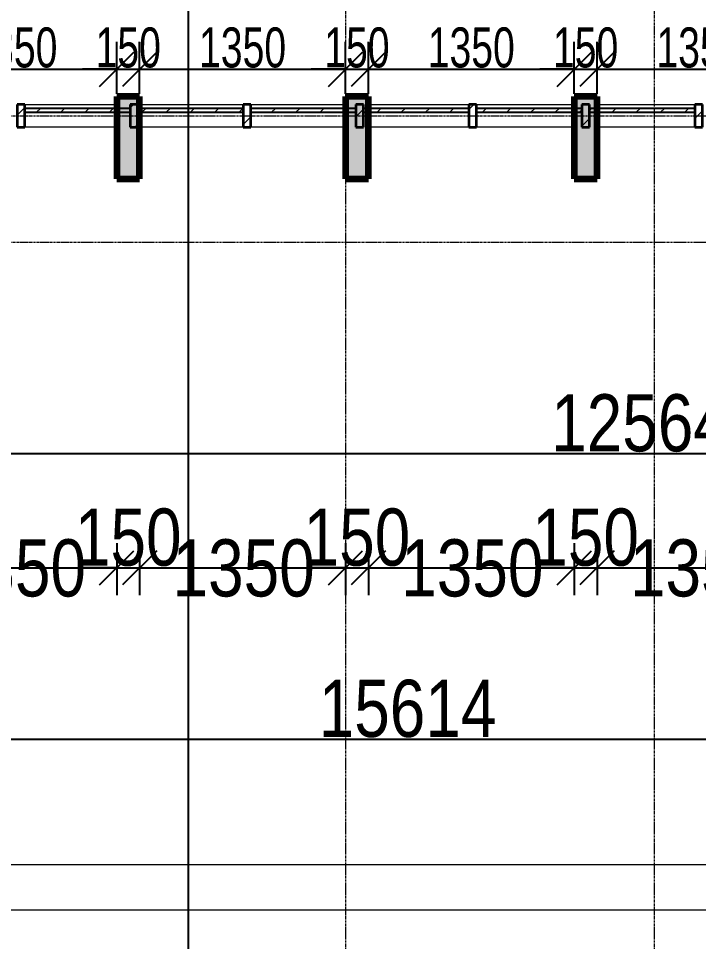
# Model space of a CAD drawing. Header units: millimetres. Extents: x -35190 to 411743, y -233114 to 23872.
# Drawn here: x 259242 to 263703, y -22884 to -16827 of the extents above; entities that cross this region are included whole.
import ezdxf

# ---------------------------------------------------------------- set-up
doc = ezdxf.new("R2010")
doc.units = ezdxf.units.MM
doc.linetypes.add('Grid Line', pattern=[22.225, 12.7, -3.175, 3.175, -3.175])
for name, color, linetype, lineweight in [('A-ANNO-DIMS', 211, 'Continuous', 9), ('A-GLAZ-CURT', 52, 'Continuous', 18), ('A-GLAZ-CWMG', 51, 'Continuous', 18), ('A-WALL', 113, 'Continuous', 18), ('A-WALL-PATT', 111, 'Continuous', 18), ('Q-CASE', 31, 'Continuous', 18), ('S-GRID', 1, 'Continuous', 9)]:
    doc.layers.add(name, color=color, linetype=linetype, lineweight=lineweight)
doc.styles.add('Arial_3', font='arial.ttf', dxfattribs={"width": 0.8, "height": 375})
doc.styles.add('Arial_8', font='arial.ttf', dxfattribs={"width": 0.7, "height": 262.5})
doc.dimstyles.new('main_4_5mm', dxfattribs={"dimscale": 304.8, "dimtxt": 382.597275, "dimasz": 0.738189, "dimexe": 0.590551, "dimexo": 0.0625, "dimgap": 0.024606, "dimtad": 1, "dimdec": 0, "dimzin": 0, "dimdsep": 46, "dimtxsty": 'Arial_3', "dimblk1": 'OBLIQUE', "dimblk2": 'OBLIQUE', "dimsah": 1, "dimcen": 0.09, "dimdle": 0.590551, "dimazin": 0, "dimtfac": 1, "dimtdec": 4, "dimtix": 1, "dimtmove": 0, "dimatfit": 3, "dimfxl": 0.590551, "dimfxlon": 1, "dimtvp": 1, "dimtolj": 1, "dimtzin": 0, "dimarcsym": 2})
doc.dimstyles.new('main_4_5mm_1', dxfattribs={"dimscale": 304.8, "dimtxt": 382.597275, "dimasz": 0.738189, "dimexe": 0.590551, "dimexo": 0.0625, "dimgap": 0.024606, "dimtad": 1, "dimdec": 0, "dimzin": 0, "dimdsep": 46, "dimtxsty": 'Arial_3', "dimblk1": 'OBLIQUE', "dimblk2": 'OBLIQUE', "dimsah": 1, "dimcen": 0.09, "dimdle": 0.590551, "dimazin": 0, "dimtfac": 1, "dimtdec": 4, "dimtix": 1, "dimtmove": 1, "dimatfit": 3, "dimfxl": 0.590551, "dimfxlon": 1, "dimtvp": 1, "dimtolj": 1, "dimtzin": 0, "dimarcsym": 2})
doc.dimstyles.new('main_4_5mm_2', dxfattribs={"dimscale": 304.8, "dimtxt": 382.597275, "dimasz": 0.738189, "dimexe": 0.590551, "dimexo": 0.0625, "dimgap": 0.024606, "dimtad": 1, "dimdec": 0, "dimzin": 0, "dimdsep": 46, "dimtxsty": 'Arial_3', "dimblk1": 'OBLIQUE', "dimblk2": 'OBLIQUE', "dimsah": 1, "dimcen": 0.09, "dimdle": 0.590551, "dimazin": 0, "dimtfac": 1, "dimtdec": 4, "dimtix": 1, "dimtmove": 0, "dimatfit": 3, "dimfxl": 0.590551, "dimfxlon": 1, "dimtvp": 1, "dimtolj": 1, "dimtzin": 0, "dimarcsym": 2})
doc.dimstyles.new('small_3_5mm', dxfattribs={"dimscale": 304.8, "dimtxt": 267.818092, "dimasz": 0.738189, "dimexe": 0.590551, "dimexo": 0.0625, "dimgap": 0.024606, "dimtad": 1, "dimdec": 0, "dimzin": 0, "dimdsep": 46, "dimtxsty": 'Arial_8', "dimblk1": 'OBLIQUE', "dimblk2": 'OBLIQUE', "dimsah": 1, "dimcen": 0.09, "dimdle": 0.590551, "dimazin": 0, "dimtfac": 1, "dimtdec": 4, "dimtix": 1, "dimtmove": 0, "dimatfit": 3, "dimfxl": 0.590551, "dimfxlon": 1, "dimtvp": 1, "dimtolj": 1, "dimtzin": 0, "dimarcsym": 2})

# ---------------------------------------------------------------- blocks, each defined once
blk = doc.blocks.new('Casework 2 - Casework 2-644764-SECOND FLOOR')
at = {"layer": 'Q-CASE'}
for p, q in [((9184.9, -20800.3), (19684.9, -20800.3)), ((19984.9, -21100.3), (8884.9, -21100.3))]:
    blk.add_line(p, q, dxfattribs=at)
blk = doc.blocks.new('System Panel - Glazed-V51-SECOND FLOOR')
at = {"layer": 'A-GLAZ-CURT'}
h = blk.add_hatch(dxfattribs=at)
h.set_pattern_fill('FP_31', color=256, style=0, pattern_type=2)
h.set_pattern_definition([(45, (-12302.09, 15887.82), (-79.5495, 79.5495), [])])
h.paths.add_polyline_path([(345.3, 24.5), (345.3, 49.5), (-345.3, 49.5), (-345.3, 24.5)])
at = {"layer": 'A-GLAZ-CURT', "lineweight": 25}
for p, q in [((345.3, 49.5), (-345.3, 49.5)), ((-345.3, 49.5), (-345.3, 24.5)), ((-345.3, 24.5), (345.3, 24.5)), ((345.3, 24.5), (345.3, 49.5))]:
    blk.add_line(p, q, dxfattribs=at)
blk = doc.blocks.new('System Panel - Glazed-V52-SECOND FLOOR')
at = {"layer": 'A-GLAZ-CURT'}
h = blk.add_hatch(dxfattribs=at)
h.set_pattern_fill('FP_32', color=256, style=0, pattern_type=2)
h.set_pattern_definition([(45, (-13042.72, 15887.82), (-79.5495, 79.5495), [])])
h.paths.add_polyline_path([(345.3, 24.5), (345.3, 49.5), (-345.3, 49.5), (-345.3, 24.5)])
at = {"layer": 'A-GLAZ-CURT', "lineweight": 25}
for p, q in [((345.3, 49.5), (-345.3, 49.5)), ((-345.3, 49.5), (-345.3, 24.5)), ((-345.3, 24.5), (345.3, 24.5)), ((345.3, 24.5), (345.3, 49.5))]:
    blk.add_line(p, q, dxfattribs=at)
blk = doc.blocks.new('System Panel - Glazed-V53-SECOND FLOOR')
at = {"layer": 'A-GLAZ-CURT'}
h = blk.add_hatch(dxfattribs=at)
h.set_pattern_fill('FP_33', color=256, style=0, pattern_type=2)
h.set_pattern_definition([(45, (-13783.34, 15887.82), (-79.5495, 79.5495), [])])
h.paths.add_polyline_path([(345.3, 24.5), (345.3, 49.5), (-345.3, 49.5), (-345.3, 24.5)])
at = {"layer": 'A-GLAZ-CURT', "lineweight": 25}
for p, q in [((345.3, 49.5), (-345.3, 49.5)), ((-345.3, 49.5), (-345.3, 24.5)), ((-345.3, 24.5), (345.3, 24.5)), ((345.3, 24.5), (345.3, 49.5))]:
    blk.add_line(p, q, dxfattribs=at)
blk = doc.blocks.new('System Panel - Glazed-V54-SECOND FLOOR')
at = {"layer": 'A-GLAZ-CURT'}
h = blk.add_hatch(dxfattribs=at)
h.set_pattern_fill('FP_34', color=256, style=0, pattern_type=2)
h.set_pattern_definition([(45, (-14523.97, 15887.82), (-79.5495, 79.5495), [])])
h.paths.add_polyline_path([(345.3, 24.5), (345.3, 49.5), (-345.3, 49.5), (-345.3, 24.5)])
at = {"layer": 'A-GLAZ-CURT', "lineweight": 25}
for p, q in [((345.3, 49.5), (-345.3, 49.5)), ((-345.3, 49.5), (-345.3, 24.5)), ((-345.3, 24.5), (345.3, 24.5)), ((345.3, 24.5), (345.3, 49.5))]:
    blk.add_line(p, q, dxfattribs=at)
blk = doc.blocks.new('System Panel - Glazed-V55-SECOND FLOOR')
at = {"layer": 'A-GLAZ-CURT'}
h = blk.add_hatch(dxfattribs=at)
h.set_pattern_fill('FP_35', color=256, style=0, pattern_type=2)
h.set_pattern_definition([(45, (-15264.59, 15887.82), (-79.5495, 79.5495), [])])
h.paths.add_polyline_path([(345.3, 24.5), (345.3, 49.5), (-345.3, 49.5), (-345.3, 24.5), (-62.5, 24.5)])
at = {"layer": 'A-GLAZ-CURT', "lineweight": 25}
for p, q in [((345.3, 49.5), (-345.3, 49.5)), ((-345.3, 49.5), (-345.3, 24.5)), ((-345.3, 24.5), (345.3, 24.5)), ((345.3, 24.5), (345.3, 49.5))]:
    blk.add_line(p, q, dxfattribs=at)
blk = doc.blocks.new('Rectangular Mullion - 50 x 150mm-V57-SECOND FLOOR')
at = {"layer": 'A-GLAZ-CWMG'}
h = blk.add_hatch(dxfattribs=at)
h.set_pattern_fill('FP_42', color=256, style=0, pattern_type=2)
h.set_pattern_definition([(315, (-11931.78, -15887.82), (79.5495, 79.5495), [])])
h.paths.add_polyline_path([(25, 75), (25, -75), (-25, -75), (-25, 75)])
at = {"layer": 'A-GLAZ-CWMG', "lineweight": 35}
for p, q in [((-25, 75), (25, 75)), ((-25, -75), (-25, 75)), ((25, 75), (25, -75)), ((25, -75), (-25, -75))]:
    blk.add_line(p, q, dxfattribs=at)
blk = doc.blocks.new('Rectangular Mullion - 50 x 150mm-V58-SECOND FLOOR')
at = {"layer": 'A-GLAZ-CWMG'}
h = blk.add_hatch(dxfattribs=at)
h.set_pattern_fill('FP_43', color=256, style=0, pattern_type=2)
h.set_pattern_definition([(315, (-12672.4, -15887.82), (79.5495, 79.5495), [])])
h.paths.add_polyline_path([(25, 75), (25, -75), (-25, -75), (-25, 75)])
at = {"layer": 'A-GLAZ-CWMG', "lineweight": 35}
for p, q in [((-25, 75), (25, 75)), ((-25, -75), (-25, 75)), ((25, 75), (25, -75)), ((25, -75), (-25, -75))]:
    blk.add_line(p, q, dxfattribs=at)
blk = doc.blocks.new('Rectangular Mullion - 50 x 150mm-V59-SECOND FLOOR')
at = {"layer": 'A-GLAZ-CWMG'}
h = blk.add_hatch(dxfattribs=at)
h.set_pattern_fill('FP_44', color=256, style=0, pattern_type=2)
h.set_pattern_definition([(315, (-13413.03, -15887.82), (79.5495, 79.5495), [])])
h.paths.add_polyline_path([(25, 75), (25, -75), (-25, -75), (-25, 75)])
at = {"layer": 'A-GLAZ-CWMG', "lineweight": 35}
for p, q in [((-25, 75), (25, 75)), ((-25, -75), (-25, 75)), ((25, 75), (25, -75)), ((25, -75), (-25, -75))]:
    blk.add_line(p, q, dxfattribs=at)
blk = doc.blocks.new('Rectangular Mullion - 50 x 150mm-V60-SECOND FLOOR')
at = {"layer": 'A-GLAZ-CWMG'}
h = blk.add_hatch(dxfattribs=at)
h.set_pattern_fill('FP_45', color=256, style=0, pattern_type=2)
h.set_pattern_definition([(315, (-14153.66, -15887.82), (79.5495, 79.5495), [])])
h.paths.add_polyline_path([(25, 75), (25, -75), (-25, -75), (-25, 75)])
at = {"layer": 'A-GLAZ-CWMG', "lineweight": 35}
for p, q in [((-25, 75), (25, 75)), ((-25, -75), (-25, 75)), ((25, 75), (25, -75)), ((25, -75), (-25, -75))]:
    blk.add_line(p, q, dxfattribs=at)
blk = doc.blocks.new('Rectangular Mullion - 50 x 150mm-V61-SECOND FLOOR')
at = {"layer": 'A-GLAZ-CWMG'}
h = blk.add_hatch(dxfattribs=at)
h.set_pattern_fill('FP_46', color=256, style=0, pattern_type=2)
h.set_pattern_definition([(315, (-14894.28, -15887.82), (79.5495, 79.5495), [])])
h.paths.add_polyline_path([(25, 75), (25, -75), (-25, -75), (-25, 75)])
at = {"layer": 'A-GLAZ-CWMG', "lineweight": 35}
for p, q in [((-25, 75), (25, 75)), ((-25, -75), (-25, 75)), ((25, 75), (25, -75)), ((25, -75), (-25, -75))]:
    blk.add_line(p, q, dxfattribs=at)
blk = doc.blocks.new('Rectangular Mullion - 50 x 150mm-V63-SECOND FLOOR')
at = {"layer": 'A-GLAZ-CWMG'}
for p, q in [((11956.8, -15812.8), (12559.9, -15812.8)), ((12559.9, -15962.8), (11956.8, -15962.8))]:
    blk.add_line(p, q, dxfattribs=at)
blk = doc.blocks.new('Rectangular Mullion - 50 x 150mm-V64-SECOND FLOOR')
at = {"layer": 'A-GLAZ-CWMG'}
for p, q in [((12709.9, -15812.8), (13388, -15812.8)), ((13388, -15962.8), (12709.9, -15962.8))]:
    blk.add_line(p, q, dxfattribs=at)
blk = doc.blocks.new('Rectangular Mullion - 50 x 150mm-V65-SECOND FLOOR')
at = {"layer": 'A-GLAZ-CWMG'}
for p, q in [((13438, -15812.8), (14059.9, -15812.8)), ((14059.9, -15962.8), (13438, -15962.8))]:
    blk.add_line(p, q, dxfattribs=at)
blk = doc.blocks.new('Rectangular Mullion - 50 x 150mm-V66-SECOND FLOOR')
at = {"layer": 'A-GLAZ-CWMG'}
for p, q in [((14209.9, -15812.8), (14869.3, -15812.8)), ((14869.3, -15962.8), (14209.9, -15962.8))]:
    blk.add_line(p, q, dxfattribs=at)
blk = doc.blocks.new('Rectangular Mullion - 50 x 150mm-V67-SECOND FLOOR')
at = {"layer": 'A-GLAZ-CWMG'}
for p, q in [((14919.3, -15812.8), (15559.9, -15812.8)), ((15559.9, -15962.8), (14919.3, -15962.8))]:
    blk.add_line(p, q, dxfattribs=at)
blk = doc.blocks.new('System Panel - Glazed-V71-SECOND FLOOR')
at = {"layer": 'A-GLAZ-CURT'}
h = blk.add_hatch(dxfattribs=at)
h.set_pattern_fill('FP_51', color=256, style=0, pattern_type=2)
h.set_pattern_definition([(45, (-16005.22, 15887.82), (-79.5495, 79.5495), [])])
h.paths.add_polyline_path([(345.3, 24.5), (345.3, 49.5), (-345.3, 49.5), (-345.3, 24.5)])
at = {"layer": 'A-GLAZ-CURT', "lineweight": 25}
for p, q in [((345.3, 49.5), (-345.3, 49.5)), ((-345.3, 49.5), (-345.3, 24.5)), ((-345.3, 24.5), (345.3, 24.5)), ((345.3, 24.5), (345.3, 49.5))]:
    blk.add_line(p, q, dxfattribs=at)
blk = doc.blocks.new('Rectangular Mullion - 50 x 150mm-V81-SECOND FLOOR')
at = {"layer": 'A-GLAZ-CWMG'}
for p, q in [((15709.9, -15812.8), (16350.5, -15812.8)), ((16350.5, -15962.8), (15709.9, -15962.8))]:
    blk.add_line(p, q, dxfattribs=at)
blk = doc.blocks.new('Rectangular Mullion - 50 x 150mm-V87-SECOND FLOOR')
at = {"layer": 'A-GLAZ-CWMG'}
h = blk.add_hatch(dxfattribs=at)
h.set_pattern_fill('FP_63', color=256, style=0, pattern_type=2)
h.set_pattern_definition([(315, (-15634.9, -15887.82), (79.5495, 79.5495), [])])
h.paths.add_polyline_path([(25, 75), (25, -75), (-25, -75), (-25, 75)])
at = {"layer": 'A-GLAZ-CWMG', "lineweight": 35}
for p, q in [((-25, 75), (25, 75)), ((-25, -75), (-25, 75)), ((25, 75), (25, -75)), ((25, -75), (-25, -75))]:
    blk.add_line(p, q, dxfattribs=at)
blk = doc.blocks.new('Rectangular Mullion - 50 x 150mm-V88-SECOND FLOOR')
at = {"layer": 'A-GLAZ-CWMG'}
h = blk.add_hatch(dxfattribs=at)
h.set_pattern_fill('FP_64', color=256, style=0, pattern_type=2)
h.set_pattern_definition([(315, (-16375.53, -15887.82), (79.5495, 79.5495), [])])
h.paths.add_polyline_path([(25, 75), (25, -75), (-25, -75), (-25, 75)])
at = {"layer": 'A-GLAZ-CWMG', "lineweight": 35}
for p, q in [((-25, 75), (25, 75)), ((-25, -75), (-25, 75)), ((25, 75), (25, -75)), ((25, -75), (-25, -75))]:
    blk.add_line(p, q, dxfattribs=at)
blk = doc.blocks.new('_Oblique')
at = {"color": 0, "linetype": 'ByBlock', "lineweight": -2}
blk.add_line((-0.5, -0.5), (0.5, 0.5), dxfattribs=at)
blk = doc.blocks.new('*D5506')
at = {"layer": 'A-ANNO-DIMS', "color": 0, "lineweight": -2, "transparency": 16777216}
for p, q in [((258536.9, -17321.8), (258536.9, -16980.9)), ((259886.9, -17321.8), (259886.9, -16980.9)), ((258356.9, -17160.9), (260066.9, -17160.9))]:
    blk.add_line(p, q, dxfattribs=at)
at = {"layer": 'Defpoints', "color": 0, "transparency": 16777216}
for p in [(259886.9, -17160.9), (258536.9, -17340.9), (259886.9, -17340.9)]:
    blk.add_point(p, dxfattribs=at)
at = {"layer": 'A-ANNO-DIMS', "color": 0, "lineweight": -2, "transparency": 16777216, "xscale": 224.9999999999999, "yscale": 224.9999999999999, "zscale": 224.9999999999999, "rotation": 180}
blk.add_blockref('_Oblique', (258536.9, -17160.9), dxfattribs=at)
at = {"layer": 'A-ANNO-DIMS', "color": 0, "lineweight": -2, "transparency": 16777216, "xscale": 224.9999999999999, "yscale": 224.9999999999999, "zscale": 224.9999999999999}
blk.add_blockref('_Oblique', (259886.9, -17160.9), dxfattribs=at)
at = {"layer": 'A-ANNO-DIMS', "color": 0, "transparency": 16777216, "insert": (259211.9, -17019.3), "char_height": 262.5, "width": 672.429, "attachment_point": 5, "style": 'Arial_8'}
blk.add_mtext('\\A1;1350', dxfattribs=at)
blk = doc.blocks.new('*D5507')
at = {"layer": 'A-ANNO-DIMS', "color": 0, "lineweight": -2, "transparency": 16777216}
for p, q in [((259886.9, -17321.8), (259886.9, -16980.9)), ((260036.9, -17321.8), (260036.9, -16980.9)), ((259886.9, -17160.9), (259661.9, -17160.9)), ((259886.9, -17160.9), (260036.9, -17160.9)), ((260036.9, -17160.9), (260261.9, -17160.9))]:
    blk.add_line(p, q, dxfattribs=at)
at = {"layer": 'Defpoints', "color": 0, "transparency": 16777216}
for p in [(260036.9, -17160.9), (259886.9, -17340.9), (260036.9, -17340.9)]:
    blk.add_point(p, dxfattribs=at)
at = {"layer": 'A-ANNO-DIMS', "color": 0, "lineweight": -2, "transparency": 16777216, "xscale": 224.9999999999999, "yscale": 224.9999999999999, "zscale": 224.9999999999999}
blk.add_blockref('_Oblique', (259886.9, -17160.9), dxfattribs=at)
at = {"layer": 'A-ANNO-DIMS', "color": 0, "lineweight": -2, "transparency": 16777216, "xscale": 224.9999999999999, "yscale": 224.9999999999999, "zscale": 224.9999999999999, "rotation": 180}
blk.add_blockref('_Oblique', (260036.9, -17160.9), dxfattribs=at)
at = {"layer": 'A-ANNO-DIMS', "color": 0, "transparency": 16777216, "insert": (259961.9, -17019.4), "char_height": 262.5, "width": 504.322, "attachment_point": 5, "style": 'Arial_8'}
blk.add_mtext('\\A1;150', dxfattribs=at)
blk = doc.blocks.new('*D5508')
at = {"layer": 'A-ANNO-DIMS', "color": 0, "lineweight": -2, "transparency": 16777216}
for p, q in [((260036.9, -17321.8), (260036.9, -16980.9)), ((261386.9, -17321.8), (261386.9, -16980.9)), ((259856.9, -17160.9), (261566.9, -17160.9))]:
    blk.add_line(p, q, dxfattribs=at)
at = {"layer": 'Defpoints', "color": 0, "transparency": 16777216}
for p in [(261386.9, -17160.9), (260036.9, -17340.9), (261386.9, -17340.9)]:
    blk.add_point(p, dxfattribs=at)
at = {"layer": 'A-ANNO-DIMS', "color": 0, "lineweight": -2, "transparency": 16777216, "xscale": 224.9999999999999, "yscale": 224.9999999999999, "zscale": 224.9999999999999, "rotation": 180}
blk.add_blockref('_Oblique', (260036.9, -17160.9), dxfattribs=at)
at = {"layer": 'A-ANNO-DIMS', "color": 0, "lineweight": -2, "transparency": 16777216, "xscale": 224.9999999999999, "yscale": 224.9999999999999, "zscale": 224.9999999999999}
blk.add_blockref('_Oblique', (261386.9, -17160.9), dxfattribs=at)
at = {"layer": 'A-ANNO-DIMS', "color": 0, "transparency": 16777216, "insert": (260711.9, -17019.3), "char_height": 262.5, "width": 672.429, "attachment_point": 5, "style": 'Arial_8'}
blk.add_mtext('\\A1;1350', dxfattribs=at)
blk = doc.blocks.new('*D5509')
at = {"layer": 'A-ANNO-DIMS', "color": 0, "lineweight": -2, "transparency": 16777216}
for p, q in [((261386.9, -17321.8), (261386.9, -16980.9)), ((261536.9, -17321.8), (261536.9, -16980.9)), ((261386.9, -17160.9), (261161.9, -17160.9)), ((261386.9, -17160.9), (261536.9, -17160.9)), ((261536.9, -17160.9), (261761.9, -17160.9))]:
    blk.add_line(p, q, dxfattribs=at)
at = {"layer": 'Defpoints', "color": 0, "transparency": 16777216}
for p in [(261536.9, -17160.9), (261386.9, -17340.9), (261536.9, -17340.9)]:
    blk.add_point(p, dxfattribs=at)
at = {"layer": 'A-ANNO-DIMS', "color": 0, "lineweight": -2, "transparency": 16777216, "xscale": 224.9999999999999, "yscale": 224.9999999999999, "zscale": 224.9999999999999}
blk.add_blockref('_Oblique', (261386.9, -17160.9), dxfattribs=at)
at = {"layer": 'A-ANNO-DIMS', "color": 0, "lineweight": -2, "transparency": 16777216, "xscale": 224.9999999999999, "yscale": 224.9999999999999, "zscale": 224.9999999999999, "rotation": 180}
blk.add_blockref('_Oblique', (261536.9, -17160.9), dxfattribs=at)
at = {"layer": 'A-ANNO-DIMS', "color": 0, "transparency": 16777216, "insert": (261461.9, -17019.4), "char_height": 262.5, "width": 504.322, "attachment_point": 5, "style": 'Arial_8'}
blk.add_mtext('\\A1;150', dxfattribs=at)
blk = doc.blocks.new('*D5510')
at = {"layer": 'A-ANNO-DIMS', "color": 0, "lineweight": -2, "transparency": 16777216}
for p, q in [((261536.9, -17321.8), (261536.9, -16980.9)), ((262886.9, -17321.8), (262886.9, -16980.9)), ((261356.9, -17160.9), (263066.9, -17160.9))]:
    blk.add_line(p, q, dxfattribs=at)
at = {"layer": 'Defpoints', "color": 0, "transparency": 16777216}
for p in [(262886.9, -17160.9), (261536.9, -17340.9), (262886.9, -17340.9)]:
    blk.add_point(p, dxfattribs=at)
at = {"layer": 'A-ANNO-DIMS', "color": 0, "lineweight": -2, "transparency": 16777216, "xscale": 224.9999999999999, "yscale": 224.9999999999999, "zscale": 224.9999999999999, "rotation": 180}
blk.add_blockref('_Oblique', (261536.9, -17160.9), dxfattribs=at)
at = {"layer": 'A-ANNO-DIMS', "color": 0, "lineweight": -2, "transparency": 16777216, "xscale": 224.9999999999999, "yscale": 224.9999999999999, "zscale": 224.9999999999999}
blk.add_blockref('_Oblique', (262886.9, -17160.9), dxfattribs=at)
at = {"layer": 'A-ANNO-DIMS', "color": 0, "transparency": 16777216, "insert": (262211.9, -17019.3), "char_height": 262.5, "width": 672.429, "attachment_point": 5, "style": 'Arial_8'}
blk.add_mtext('\\A1;1350', dxfattribs=at)
blk = doc.blocks.new('*D5511')
at = {"layer": 'A-ANNO-DIMS', "color": 0, "lineweight": -2, "transparency": 16777216}
for p, q in [((262886.9, -17321.8), (262886.9, -16980.9)), ((263036.9, -17321.8), (263036.9, -16980.9)), ((262886.9, -17160.9), (262661.9, -17160.9)), ((262886.9, -17160.9), (263036.9, -17160.9)), ((263036.9, -17160.9), (263261.9, -17160.9))]:
    blk.add_line(p, q, dxfattribs=at)
at = {"layer": 'Defpoints', "color": 0, "transparency": 16777216}
for p in [(263036.9, -17160.9), (262886.9, -17340.9), (263036.9, -17340.9)]:
    blk.add_point(p, dxfattribs=at)
at = {"layer": 'A-ANNO-DIMS', "color": 0, "lineweight": -2, "transparency": 16777216, "xscale": 224.9999999999999, "yscale": 224.9999999999999, "zscale": 224.9999999999999}
blk.add_blockref('_Oblique', (262886.9, -17160.9), dxfattribs=at)
at = {"layer": 'A-ANNO-DIMS', "color": 0, "lineweight": -2, "transparency": 16777216, "xscale": 224.9999999999999, "yscale": 224.9999999999999, "zscale": 224.9999999999999, "rotation": 180}
blk.add_blockref('_Oblique', (263036.9, -17160.9), dxfattribs=at)
at = {"layer": 'A-ANNO-DIMS', "color": 0, "transparency": 16777216, "insert": (262961.9, -17019.4), "char_height": 262.5, "width": 504.322, "attachment_point": 5, "style": 'Arial_8'}
blk.add_mtext('\\A1;150', dxfattribs=at)
blk = doc.blocks.new('*D5512')
at = {"layer": 'A-ANNO-DIMS', "color": 0, "lineweight": -2, "transparency": 16777216}
for p, q in [((263036.9, -17321.8), (263036.9, -16980.9)), ((264386.9, -17321.8), (264386.9, -16980.9)), ((262856.9, -17160.9), (264566.9, -17160.9))]:
    blk.add_line(p, q, dxfattribs=at)
at = {"layer": 'Defpoints', "color": 0, "transparency": 16777216}
for p in [(264386.9, -17160.9), (263036.9, -17340.9), (264386.9, -17340.9)]:
    blk.add_point(p, dxfattribs=at)
at = {"layer": 'A-ANNO-DIMS', "color": 0, "lineweight": -2, "transparency": 16777216, "xscale": 224.9999999999999, "yscale": 224.9999999999999, "zscale": 224.9999999999999, "rotation": 180}
blk.add_blockref('_Oblique', (263036.9, -17160.9), dxfattribs=at)
at = {"layer": 'A-ANNO-DIMS', "color": 0, "lineweight": -2, "transparency": 16777216, "xscale": 224.9999999999999, "yscale": 224.9999999999999, "zscale": 224.9999999999999}
blk.add_blockref('_Oblique', (264386.9, -17160.9), dxfattribs=at)
at = {"layer": 'A-ANNO-DIMS', "color": 0, "transparency": 16777216, "insert": (263711.9, -17019.3), "char_height": 262.5, "width": 672.429, "attachment_point": 5, "style": 'Arial_8'}
blk.add_mtext('\\A1;1350', dxfattribs=at)
blk = doc.blocks.new('*D5282')
at = {"layer": 'A-ANNO-DIMS', "color": 0, "lineweight": -2, "transparency": 16777216}
for p, q in [((257036.9, -19521), (257036.9, -19862)), ((269600.9, -19521), (269600.9, -19862)), ((256856.9, -19682), (269780.9, -19682))]:
    blk.add_line(p, q, dxfattribs=at)
at = {"layer": 'Defpoints', "color": 0, "transparency": 16777216}
for p in [(257036.9, -19502), (269600.9, -19502), (269600.9, -19682)]:
    blk.add_point(p, dxfattribs=at)
at = {"layer": 'A-ANNO-DIMS', "color": 0, "lineweight": -2, "transparency": 16777216, "xscale": 224.9999999999999, "yscale": 224.9999999999999, "zscale": 224.9999999999999, "rotation": 180}
blk.add_blockref('_Oblique', (257036.9, -19682), dxfattribs=at)
at = {"layer": 'A-ANNO-DIMS', "color": 0, "lineweight": -2, "transparency": 16777216, "xscale": 224.9999999999999, "yscale": 224.9999999999999, "zscale": 224.9999999999999}
blk.add_blockref('_Oblique', (269600.9, -19682), dxfattribs=at)
at = {"layer": 'A-ANNO-DIMS', "color": 0, "transparency": 16777216, "insert": (263318.9, -19483), "char_height": 375, "width": 1377.35, "attachment_point": 5, "style": 'Arial_3'}
blk.add_mtext('\\A1;12564', dxfattribs=at)
blk = doc.blocks.new('*D5288')
at = {"layer": 'A-ANNO-DIMS', "color": 0, "lineweight": -2, "transparency": 16777216}
for p, q in [((258536.9, -20271), (258536.9, -20612)), ((259886.9, -20271), (259886.9, -20612)), ((258356.9, -20432), (260066.9, -20432))]:
    blk.add_line(p, q, dxfattribs=at)
at = {"layer": 'Defpoints', "color": 0, "transparency": 16777216}
for p in [(258536.9, -20252), (259886.9, -20252), (259886.9, -20432)]:
    blk.add_point(p, dxfattribs=at)
at = {"layer": 'A-ANNO-DIMS', "color": 0, "lineweight": -2, "transparency": 16777216, "xscale": 224.9999999999999, "yscale": 224.9999999999999, "zscale": 224.9999999999999, "rotation": 180}
blk.add_blockref('_Oblique', (258536.9, -20432), dxfattribs=at)
at = {"layer": 'A-ANNO-DIMS', "color": 0, "lineweight": -2, "transparency": 16777216, "xscale": 224.9999999999999, "yscale": 224.9999999999999, "zscale": 224.9999999999999}
blk.add_blockref('_Oblique', (259886.9, -20432), dxfattribs=at)
at = {"layer": 'A-ANNO-DIMS', "color": 0, "transparency": 16777216, "insert": (258752.8, -20244.8), "char_height": 375, "width": 1101.88, "attachment_point": 1, "line_spacing_factor": 0.941778, "style": 'Arial_3'}
blk.add_mtext('\\A1;1350', dxfattribs=at)
blk = doc.blocks.new('*D5289')
at = {"layer": 'A-ANNO-DIMS', "color": 0, "lineweight": -2, "transparency": 16777216}
for p, q in [((259886.9, -20271), (259886.9, -20612)), ((260036.9, -20271), (260036.9, -20612)), ((259886.9, -20432), (259661.9, -20432)), ((259886.9, -20432), (260036.9, -20432)), ((260036.9, -20432), (260261.9, -20432))]:
    blk.add_line(p, q, dxfattribs=at)
at = {"layer": 'Defpoints', "color": 0, "transparency": 16777216}
for p in [(259886.9, -20252), (260036.9, -20252), (260036.9, -20432)]:
    blk.add_point(p, dxfattribs=at)
at = {"layer": 'A-ANNO-DIMS', "color": 0, "lineweight": -2, "transparency": 16777216, "xscale": 224.9999999999999, "yscale": 224.9999999999999, "zscale": 224.9999999999999}
blk.add_blockref('_Oblique', (259886.9, -20432), dxfattribs=at)
at = {"layer": 'A-ANNO-DIMS', "color": 0, "lineweight": -2, "transparency": 16777216, "xscale": 224.9999999999999, "yscale": 224.9999999999999, "zscale": 224.9999999999999, "rotation": 180}
blk.add_blockref('_Oblique', (260036.9, -20432), dxfattribs=at)
at = {"layer": 'A-ANNO-DIMS', "color": 0, "transparency": 16777216, "insert": (259961.9, -20233), "char_height": 375, "width": 826.41, "attachment_point": 5, "style": 'Arial_3'}
blk.add_mtext('\\A1;150', dxfattribs=at)
blk = doc.blocks.new('*D5290')
at = {"layer": 'A-ANNO-DIMS', "color": 0, "lineweight": -2, "transparency": 16777216}
for p, q in [((260036.9, -20271), (260036.9, -20612)), ((261386.9, -20271), (261386.9, -20612)), ((259856.9, -20432), (261566.9, -20432))]:
    blk.add_line(p, q, dxfattribs=at)
at = {"layer": 'Defpoints', "color": 0, "transparency": 16777216}
for p in [(260036.9, -20252), (261386.9, -20252), (261386.9, -20432)]:
    blk.add_point(p, dxfattribs=at)
at = {"layer": 'A-ANNO-DIMS', "color": 0, "lineweight": -2, "transparency": 16777216, "xscale": 224.9999999999999, "yscale": 224.9999999999999, "zscale": 224.9999999999999, "rotation": 180}
blk.add_blockref('_Oblique', (260036.9, -20432), dxfattribs=at)
at = {"layer": 'A-ANNO-DIMS', "color": 0, "lineweight": -2, "transparency": 16777216, "xscale": 224.9999999999999, "yscale": 224.9999999999999, "zscale": 224.9999999999999}
blk.add_blockref('_Oblique', (261386.9, -20432), dxfattribs=at)
at = {"layer": 'A-ANNO-DIMS', "color": 0, "transparency": 16777216, "insert": (260252.8, -20244.8), "char_height": 375, "width": 1101.88, "attachment_point": 1, "line_spacing_factor": 0.941778, "style": 'Arial_3'}
blk.add_mtext('\\A1;1350', dxfattribs=at)
blk = doc.blocks.new('*D5291')
at = {"layer": 'A-ANNO-DIMS', "color": 0, "lineweight": -2, "transparency": 16777216}
for p, q in [((261386.9, -20271), (261386.9, -20612)), ((261536.9, -20271), (261536.9, -20612)), ((261386.9, -20432), (261161.9, -20432)), ((261386.9, -20432), (261536.9, -20432)), ((261536.9, -20432), (261761.9, -20432))]:
    blk.add_line(p, q, dxfattribs=at)
at = {"layer": 'Defpoints', "color": 0, "transparency": 16777216}
for p in [(261386.9, -20252), (261536.9, -20252), (261536.9, -20432)]:
    blk.add_point(p, dxfattribs=at)
at = {"layer": 'A-ANNO-DIMS', "color": 0, "lineweight": -2, "transparency": 16777216, "xscale": 224.9999999999999, "yscale": 224.9999999999999, "zscale": 224.9999999999999}
blk.add_blockref('_Oblique', (261386.9, -20432), dxfattribs=at)
at = {"layer": 'A-ANNO-DIMS', "color": 0, "lineweight": -2, "transparency": 16777216, "xscale": 224.9999999999999, "yscale": 224.9999999999999, "zscale": 224.9999999999999, "rotation": 180}
blk.add_blockref('_Oblique', (261536.9, -20432), dxfattribs=at)
at = {"layer": 'A-ANNO-DIMS', "color": 0, "transparency": 16777216, "insert": (261461.9, -20233), "char_height": 375, "width": 826.41, "attachment_point": 5, "style": 'Arial_3'}
blk.add_mtext('\\A1;150', dxfattribs=at)
blk = doc.blocks.new('*D5292')
at = {"layer": 'A-ANNO-DIMS', "color": 0, "lineweight": -2, "transparency": 16777216}
for p, q in [((261536.9, -20271), (261536.9, -20612)), ((262886.9, -20271), (262886.9, -20612)), ((261356.9, -20432), (263066.9, -20432))]:
    blk.add_line(p, q, dxfattribs=at)
at = {"layer": 'Defpoints', "color": 0, "transparency": 16777216}
for p in [(261536.9, -20252), (262886.9, -20252), (262886.9, -20432)]:
    blk.add_point(p, dxfattribs=at)
at = {"layer": 'A-ANNO-DIMS', "color": 0, "lineweight": -2, "transparency": 16777216, "xscale": 224.9999999999999, "yscale": 224.9999999999999, "zscale": 224.9999999999999, "rotation": 180}
blk.add_blockref('_Oblique', (261536.9, -20432), dxfattribs=at)
at = {"layer": 'A-ANNO-DIMS', "color": 0, "lineweight": -2, "transparency": 16777216, "xscale": 224.9999999999999, "yscale": 224.9999999999999, "zscale": 224.9999999999999}
blk.add_blockref('_Oblique', (262886.9, -20432), dxfattribs=at)
at = {"layer": 'A-ANNO-DIMS', "color": 0, "transparency": 16777216, "insert": (261752.8, -20244.8), "char_height": 375, "width": 1101.88, "attachment_point": 1, "line_spacing_factor": 0.941778, "style": 'Arial_3'}
blk.add_mtext('\\A1;1350', dxfattribs=at)
blk = doc.blocks.new('*D5293')
at = {"layer": 'A-ANNO-DIMS', "color": 0, "lineweight": -2, "transparency": 16777216}
for p, q in [((262886.9, -20271), (262886.9, -20612)), ((263036.9, -20271), (263036.9, -20612)), ((262886.9, -20432), (262661.9, -20432)), ((262886.9, -20432), (263036.9, -20432)), ((263036.9, -20432), (263261.9, -20432))]:
    blk.add_line(p, q, dxfattribs=at)
at = {"layer": 'Defpoints', "color": 0, "transparency": 16777216}
for p in [(262886.9, -20252), (263036.9, -20252), (263036.9, -20432)]:
    blk.add_point(p, dxfattribs=at)
at = {"layer": 'A-ANNO-DIMS', "color": 0, "lineweight": -2, "transparency": 16777216, "xscale": 224.9999999999999, "yscale": 224.9999999999999, "zscale": 224.9999999999999}
blk.add_blockref('_Oblique', (262886.9, -20432), dxfattribs=at)
at = {"layer": 'A-ANNO-DIMS', "color": 0, "lineweight": -2, "transparency": 16777216, "xscale": 224.9999999999999, "yscale": 224.9999999999999, "zscale": 224.9999999999999, "rotation": 180}
blk.add_blockref('_Oblique', (263036.9, -20432), dxfattribs=at)
at = {"layer": 'A-ANNO-DIMS', "color": 0, "transparency": 16777216, "insert": (262961.9, -20233), "char_height": 375, "width": 826.41, "attachment_point": 5, "style": 'Arial_3'}
blk.add_mtext('\\A1;150', dxfattribs=at)
blk = doc.blocks.new('*D5294')
at = {"layer": 'A-ANNO-DIMS', "color": 0, "lineweight": -2, "transparency": 16777216}
for p, q in [((263036.9, -20271), (263036.9, -20612)), ((264386.9, -20271), (264386.9, -20612)), ((262856.9, -20432), (264566.9, -20432))]:
    blk.add_line(p, q, dxfattribs=at)
at = {"layer": 'Defpoints', "color": 0, "transparency": 16777216}
for p in [(263036.9, -20252), (264386.9, -20252), (264386.9, -20432)]:
    blk.add_point(p, dxfattribs=at)
at = {"layer": 'A-ANNO-DIMS', "color": 0, "lineweight": -2, "transparency": 16777216, "xscale": 224.9999999999999, "yscale": 224.9999999999999, "zscale": 224.9999999999999, "rotation": 180}
blk.add_blockref('_Oblique', (263036.9, -20432), dxfattribs=at)
at = {"layer": 'A-ANNO-DIMS', "color": 0, "lineweight": -2, "transparency": 16777216, "xscale": 224.9999999999999, "yscale": 224.9999999999999, "zscale": 224.9999999999999}
blk.add_blockref('_Oblique', (264386.9, -20432), dxfattribs=at)
at = {"layer": 'A-ANNO-DIMS', "color": 0, "transparency": 16777216, "insert": (263252.8, -20244.8), "char_height": 375, "width": 1101.88, "attachment_point": 1, "line_spacing_factor": 0.941778, "style": 'Arial_3'}
blk.add_mtext('\\A1;1350', dxfattribs=at)
blk = doc.blocks.new('*D5302')
at = {"layer": 'A-ANNO-DIMS', "color": 0, "lineweight": -2, "transparency": 16777216}
for p, q in [((253986.9, -21394.7), (253986.9, -21735.6)), ((269600.9, -21394.7), (269600.9, -21735.6)), ((253806.9, -21555.6), (269780.9, -21555.6))]:
    blk.add_line(p, q, dxfattribs=at)
at = {"layer": 'Defpoints', "color": 0, "transparency": 16777216}
for p in [(253986.9, -21375.6), (269600.9, -21375.6), (269600.9, -21555.6)]:
    blk.add_point(p, dxfattribs=at)
at = {"layer": 'A-ANNO-DIMS', "color": 0, "lineweight": -2, "transparency": 16777216, "xscale": 224.9999999999999, "yscale": 224.9999999999999, "zscale": 224.9999999999999, "rotation": 180}
blk.add_blockref('_Oblique', (253986.9, -21555.6), dxfattribs=at)
at = {"layer": 'A-ANNO-DIMS', "color": 0, "lineweight": -2, "transparency": 16777216, "xscale": 224.9999999999999, "yscale": 224.9999999999999, "zscale": 224.9999999999999}
blk.add_blockref('_Oblique', (269600.9, -21555.6), dxfattribs=at)
at = {"layer": 'A-ANNO-DIMS', "color": 0, "transparency": 16777216, "insert": (261793.9, -21356.7), "char_height": 375, "width": 1377.35, "attachment_point": 5, "style": 'Arial_3'}
blk.add_mtext('\\A1;15614', dxfattribs=at)

msp = doc.modelspace()

# ---------------------------------------------------------------- hatches: boundary and pattern name
at = {"layer": 'A-WALL-PATT'}
for points in [[(260036.9, -17878.6), (260036.9, -17338.6), (259886.9, -17338.6), (259886.9, -17878.6)], [(261536.9, -17878.6), (261536.9, -17338.6), (261386.9, -17338.6), (261386.9, -17878.6)], [(263036.9, -17878.6), (263036.9, -17338.6), (262886.9, -17338.6), (262886.9, -17878.6)]]:
    msp.add_hatch(color=1, dxfattribs=at).paths.add_polyline_path(points)

# ---------------------------------------------------------------- linework, layer by layer
msp.add_line((260355.5, 23872.4), (260355.5, -29344))
at = {"layer": 'A-WALL', "lineweight": 140}
for p, q in [((259886.9, -17338.6), (259886.9, -17878.6)), ((260036.9, -17338.6), (259886.9, -17338.6)), ((260036.9, -17878.6), (260036.9, -17338.6)), ((261386.9, -17338.6), (261386.9, -17878.6)), ((261536.9, -17338.6), (261386.9, -17338.6)), ((261536.9, -17878.6), (261536.9, -17338.6)), ((262886.9, -17338.6), (262886.9, -17878.6)), ((263036.9, -17338.6), (262886.9, -17338.6)), ((263036.9, -17878.6), (263036.9, -17338.6)), ((259886.9, -17878.6), (260036.9, -17878.6)), ((261386.9, -17878.6), (261536.9, -17878.6)), ((262886.9, -17878.6), (263036.9, -17878.6))]:
    msp.add_line(p, q, dxfattribs=at)
at = {"layer": 'S-GRID', "linetype": 'Grid Line'}
for p, q in [((261388.4, -24980.3), (261388.4, 17292.4)), ((263413.4, -24980.3), (263413.4, 17292.4)), ((231291.7, -17466.5), (294398.4, -17466.5)), ((231291.7, -18294.5), (294398.4, -18294.5))]:
    msp.add_line(p, q, dxfattribs=at)

# ---------------------------------------------------------------- block references
at = {"layer": 'A-GLAZ-CURT'}
for name, p in [('System Panel - Glazed-V51-SECOND FLOOR', (259629.1, -17466.5)), ('System Panel - Glazed-V52-SECOND FLOOR', (260369.7, -17466.5)), ('System Panel - Glazed-V53-SECOND FLOOR', (261110.3, -17466.5)), ('System Panel - Glazed-V54-SECOND FLOOR', (261850.9, -17466.5)), ('System Panel - Glazed-V55-SECOND FLOOR', (262591.6, -17466.5)), ('System Panel - Glazed-V71-SECOND FLOOR', (263332.2, -17466.5))]:
    msp.add_blockref(name, p, dxfattribs=at)
at = {"layer": 'A-GLAZ-CWMG', "extrusion": (0, 0, -1), "rotation": 180}
for name, p in [('Rectangular Mullion - 50 x 150mm-V57-SECOND FLOOR', (-259258.8, -17466.5)), ('Rectangular Mullion - 50 x 150mm-V58-SECOND FLOOR', (-259999.4, -17466.5)), ('Rectangular Mullion - 50 x 150mm-V59-SECOND FLOOR', (-260740, -17466.5)), ('Rectangular Mullion - 50 x 150mm-V60-SECOND FLOOR', (-261480.6, -17466.5)), ('Rectangular Mullion - 50 x 150mm-V61-SECOND FLOOR', (-262221.3, -17466.5)), ('Rectangular Mullion - 50 x 150mm-V87-SECOND FLOOR', (-262961.9, -17466.5)), ('Rectangular Mullion - 50 x 150mm-V88-SECOND FLOOR', (-263702.5, -17466.5))]:
    msp.add_blockref(name, p, dxfattribs=at)
at = {"layer": 'A-GLAZ-CWMG'}
for name in ['Rectangular Mullion - 50 x 150mm-V63-SECOND FLOOR', 'Rectangular Mullion - 50 x 150mm-V64-SECOND FLOOR', 'Rectangular Mullion - 50 x 150mm-V65-SECOND FLOOR', 'Rectangular Mullion - 50 x 150mm-V66-SECOND FLOOR', 'Rectangular Mullion - 50 x 150mm-V67-SECOND FLOOR', 'Rectangular Mullion - 50 x 150mm-V81-SECOND FLOOR']:
    msp.add_blockref(name, (247327, -1578.7), dxfattribs=at)
at = {"layer": 'Q-CASE'}
msp.add_blockref('Casework 2 - Casework 2-644764-SECOND FLOOR', (247327, -1578.7), dxfattribs=at)

# ---------------------------------------------------------------- dimensions: what is measured, and where the dimension line sits
at = {"layer": 'A-ANNO-DIMS'}
for base, p1, p2, dimstyle, override, picture, middle in [((259886.9, -17160.9), (258536.9, -17340.9), (259886.9, -17340.9), 'small_3_5mm', {"dimpost": '<>', "dimfxl": 1350}, '*D5506', (259211.9, -17019.3)), ((260036.9, -17160.9), (259886.9, -17340.9), (260036.9, -17340.9), 'small_3_5mm', {"dimpost": '<>', "dimfxl": 150}, '*D5507', (259961.9, -17019.4)), ((261386.9, -17160.9), (260036.9, -17340.9), (261386.9, -17340.9), 'small_3_5mm', {"dimpost": '<>', "dimfxl": 1350}, '*D5508', (260711.9, -17019.3)), ((261536.9, -17160.9), (261386.9, -17340.9), (261536.9, -17340.9), 'small_3_5mm', {"dimpost": '<>', "dimfxl": 150}, '*D5509', (261461.9, -17019.4)), ((262886.9, -17160.9), (261536.9, -17340.9), (262886.9, -17340.9), 'small_3_5mm', {"dimpost": '<>', "dimfxl": 1350}, '*D5510', (262211.9, -17019.3)), ((263036.9, -17160.9), (262886.9, -17340.9), (263036.9, -17340.9), 'small_3_5mm', {"dimpost": '<>', "dimfxl": 150}, '*D5511', (262961.9, -17019.4)), ((264386.9, -17160.9), (263036.9, -17340.9), (264386.9, -17340.9), 'small_3_5mm', {"dimpost": '<>', "dimfxl": 1350}, '*D5512', (263711.9, -17019.3)), ((269600.9, -19682), (257036.9, -19502), (269600.9, -19502), 'main_4_5mm', {"dimpost": '<>', "dimfxl": 12564}, '*D5282', (263318.9, -19483)), ((260036.9, -20432), (259886.9, -20252), (260036.9, -20252), 'main_4_5mm_2', {"dimpost": '<>', "dimfxl": 150}, '*D5289', (259961.9, -20233)), ((261536.9, -20432), (261386.9, -20252), (261536.9, -20252), 'main_4_5mm_2', {"dimpost": '<>', "dimfxl": 150}, '*D5291', (261461.9, -20233)), ((263036.9, -20432), (262886.9, -20252), (263036.9, -20252), 'main_4_5mm_2', {"dimpost": '<>', "dimfxl": 150}, '*D5293', (262961.9, -20233)), ((269600.9, -21555.6), (253986.9, -21375.6), (269600.9, -21375.6), 'main_4_5mm_2', {"dimpost": '<>', "dimfxl": 15614}, '*D5302', (261793.9, -21356.7))]:
    dim = msp.add_linear_dim(base=base, p1=p1, p2=p2, dimstyle=dimstyle, override=override, dxfattribs=at)
    dim.commit()
    dim.dimension.update_dxf_attribs({"geometry": picture, "text_midpoint": middle})
for base, p1, p2, picture, middle in [((259886.9, -20432), (258536.9, -20252), (259886.9, -20252), '*D5288', (259303.7, -20752.3)), ((261386.9, -20432), (260036.9, -20252), (261386.9, -20252), '*D5290', (260803.7, -20752.3)), ((262886.9, -20432), (261536.9, -20252), (262886.9, -20252), '*D5292', (262303.7, -20752.3)), ((264386.9, -20432), (263036.9, -20252), (264386.9, -20252), '*D5294', (263803.7, -20752.3))]:
    dim = msp.add_linear_dim(base=base, p1=p1, p2=p2, dimstyle='main_4_5mm_1', override={"dimpost": '<>', "dimfxl": 1350}, dxfattribs=at)
    dim.commit()
    dim.dimension.update_dxf_attribs({"geometry": picture, "text_midpoint": middle, "dimtype": 160})

doc.saveas('drawing.dxf')
